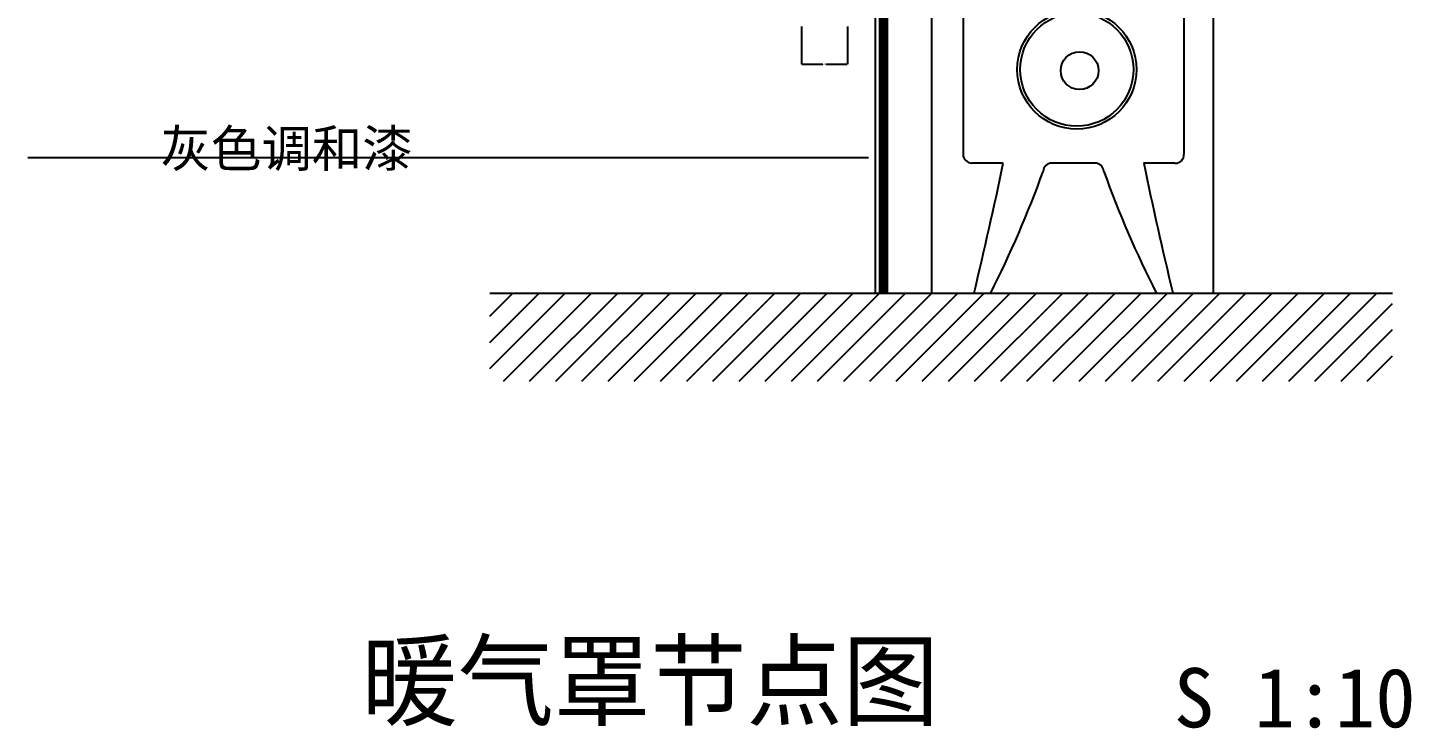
# Model space of a CAD drawing. Header units: metres. Extents: x 277038 to 277981, y -2099 to -699.
# Drawn here: x 277047 to 277981, y -2099 to -1626 of the extents above; entities that cross this region are included whole.
import ezdxf

# ---------------------------------------------------------------- set-up
doc = ezdxf.new("R2010")
doc.units = ezdxf.units.M
for name, color, linetype in [('10', 8, 'Continuous'), ('15', 2, 'Continuous'), ('17', 1, 'Continuous'), ('3', 2, 'Continuous'), ('7', 7, 'Continuous'), ('8', 7, 'Continuous')]:
    doc.layers.add(name, color=color, linetype=linetype)
doc.dimstyles.get("Standard").update_dxf_attribs({"dimtxt": 2.5, "dimasz": 2.5, "dimexe": 1.25, "dimexo": 0.625, "dimtad": 1, "dimcen": 2.5, "dimazin": 3, "dimtfac": 1, "dimtmove": 0, "dimatfit": 3})

# ---------------------------------------------------------------- blocks, each defined once
blk = doc.blocks.new('_CLOSEDFILLED')
at = {"color": 0, "linetype": 'BYBLOCK'}
blk.add_solid([(-1, 0.2), (0, 0), (-1, -0.2)], dxfattribs=at)
blk = doc.blocks.new('*D2')
for p, q in [((277569.13, -1625.45), (277569.13, -1650.82)), ((277600.13, -1625.45), (277600.13, -1650.82)), ((277569.38, -1650.82), (277583.63, -1650.82)), ((277585.63, -1650.82), (277599.88, -1650.82))]:
    blk.add_line(p, q)
at = {"layer": 'Defpoints'}
for p in [(277569.13, -1625.45), (277600.13, -1625.45), (277569.13, -1650.82)]:
    blk.add_point(p, dxfattribs=at)
at = {"layer": '7', "xscale": 0.25, "yscale": 0.25, "rotation": 180}
blk.add_blockref('_CLOSEDFILLED', (277569.13, -1650.82), dxfattribs=at)
at = {"layer": '7', "xscale": 0.25, "yscale": 0.25}
blk.add_blockref('_CLOSEDFILLED', (277600.13, -1650.82), dxfattribs=at)
at = {"layer": '7', "insert": (277584.63, -1650.82), "char_height": 1, "attachment_point": 5}
blk.add_mtext('30', dxfattribs=at)

msp = doc.modelspace()

# ---------------------------------------------------------------- linework, layer by layer
at = {"layer": '10'}
for p, q in [((277623, -1805.45), (277623, -1579.11)), ((277624.25, -1805.45), (277624.25, -1579.09)), ((277625.5, -1805.45), (277625.5, -1578.93)), ((277626.75, -1805.45), (277626.75, -1578.78)), ((277624.25, -1628.03), (277623, -1626.78)), ((277627.13, -1630.91), (277626.75, -1630.53)), ((277623, -1696.78), (277622.13, -1695.91)), ((277625.5, -1694.28), (277624.25, -1693.03)), ((277626.75, -1700.53), (277625.5, -1699.28)), ((277624.25, -1703.03), (277623, -1701.78)), ((277625.5, -1709.28), (277624.25, -1708.03)), ((277627.13, -1705.91), (277626.75, -1705.53)), ((277623, -1711.78), (277622.13, -1710.91)), ((277624.25, -1718.03), (277623, -1716.78)), ((277626.75, -1715.53), (277625.5, -1714.28)), ((277623, -1726.78), (277622.13, -1725.91)), ((277625.5, -1724.28), (277624.25, -1723.03)), ((277627.13, -1720.91), (277626.75, -1720.53)), ((277627.13, -1765.91), (277626.75, -1765.53)), ((277623, -1771.78), (277622.13, -1770.91)), ((277625.5, -1769.28), (277624.25, -1768.03)), ((277626.75, -1775.53), (277625.5, -1774.28)), ((277624.25, -1778.03), (277623, -1776.78)), ((277625.5, -1784.28), (277624.25, -1783.03)), ((277627.13, -1780.91), (277626.75, -1780.53)), ((277623, -1786.78), (277622.13, -1785.91)), ((277624.25, -1793.03), (277623, -1791.78)), ((277626.75, -1790.53), (277625.5, -1789.28)), ((277623, -1801.78), (277622.13, -1800.91)), ((277625.5, -1799.28), (277624.25, -1798.03)), ((277627.13, -1795.91), (277626.75, -1795.53)), ((277358.6, -1820.9), (277374.05, -1805.45)), ((277358.6, -1838.57), (277391.73, -1805.45)), ((277358.6, -1856.25), (277409.4, -1805.45)), ((277367.83, -1864.7), (277427.08, -1805.45)), ((277385.51, -1864.7), (277444.76, -1805.45)), ((277403.19, -1864.7), (277462.44, -1805.45)), ((277420.87, -1864.7), (277480.12, -1805.45)), ((277438.54, -1864.7), (277497.79, -1805.45)), ((277456.22, -1864.7), (277515.47, -1805.45)), ((277473.9, -1864.7), (277533.15, -1805.45)), ((277491.58, -1864.7), (277550.83, -1805.45)), ((277509.25, -1864.7), (277568.5, -1805.45)), ((277526.93, -1864.7), (277586.18, -1805.45)), ((277544.61, -1864.7), (277603.86, -1805.45)), ((277562.29, -1864.7), (277621.54, -1805.45)), ((277579.97, -1864.7), (277639.21, -1805.45)), ((277597.64, -1864.7), (277656.89, -1805.45)), ((277615.32, -1864.7), (277674.57, -1805.45)), ((277626.66, -1805.45), (277625.5, -1804.28)), ((277633, -1864.7), (277692.25, -1805.45)), ((277650.68, -1864.7), (277709.92, -1805.45)), ((277668.35, -1864.7), (277727.6, -1805.45)), ((277686.03, -1864.7), (277745.28, -1805.45)), ((277703.71, -1864.7), (277762.96, -1805.45)), ((277721.39, -1864.7), (277780.64, -1805.45)), ((277739.06, -1864.7), (277798.31, -1805.45)), ((277756.74, -1864.7), (277815.99, -1805.45)), ((277774.42, -1864.7), (277833.67, -1805.45)), ((277792.1, -1864.7), (277851.35, -1805.45)), ((277809.77, -1864.7), (277869.02, -1805.45)), ((277827.45, -1864.7), (277886.7, -1805.45)), ((277845.13, -1864.7), (277904.38, -1805.45)), ((277862.81, -1864.7), (277922.06, -1805.45)), ((277880.49, -1864.7), (277939.73, -1805.45)), ((277898.16, -1864.7), (277957.41, -1805.45)), ((277915.84, -1864.7), (277968.3, -1812.23)), ((277933.52, -1864.7), (277968.3, -1829.91)), ((277951.2, -1864.7), (277968.3, -1847.59))]:
    msp.add_line(p, q, dxfattribs=at)
at = {"layer": '15'}
msp.add_line((277968.3, -1805.45), (277358.6, -1805.45), dxfattribs=at)
at = {"layer": '17'}
for p, q in [((277657.13, -1805.45), (277657.13, -925.45)), ((277827.52, -1064.45), (277827.34, -1711.55)), ((277678.25, -1078.27), (277678.25, -1711.55)), ((277619.13, -1805.45), (277619.13, -1579.11)), ((277622.13, -1805.45), (277622.13, -1579.11)), ((277627.13, -1805.45), (277627.13, -1578.73)), ((277705.4, -1717.55), (277684.25, -1717.55)), ((277767.33, -1717.55), (277738.25, -1717.55)), ((277821.34, -1717.55), (277800.19, -1717.55))]:
    msp.add_line(p, q, dxfattribs=at)
for centre, radius in [((277755.05, -1654.39), 40.24), ((277755.05, -1654.39), 38.24), ((277756.96, -1655.16), 12.75)]:
    msp.add_circle(centre, radius, dxfattribs=at)
for centre, radius, start, end in [((277684.25, -1711.55), 6, 180, 270), ((274616.51, -1068.9), 3156.26, 346.51, 348.14), ((277738.25, -1723.55), 6, 90, 175.84), ((277767.33, -1723.55), 6, 4.16, 90), ((280889.08, -1068.9), 3156.26, 191.86, 193.49), ((277821.71, -1711.92), 5.64, 266.18, 3.81), ((277071.17, -1486.45), 702.19, 332.98, 340.3), ((278434.42, -1486.45), 702.19, 199.7, 207.02)]:
    msp.add_arc(centre, radius, start, end, dxfattribs=at)
at = {"layer": '3'}
msp.add_line((277847.46, -1805.45), (277847.46, -699.01), dxfattribs=at)

# ---------------------------------------------------------------- texts
at = {"insert": (277136.15, -1695.18), "char_height": 25, "attachment_point": 1}
msp.add_mtext('\\f幼圆|b0|i0|c134|p49;灰色调和漆', dxfattribs=at)
at = {"layer": '8'}
for s, height, p in [('暖气罩节点图', 50, (277271.98, -2091.98)), ('S 1:10', 40, (277820.57, -2098.37))]:
    msp.add_text(s, height=height, dxfattribs=at).set_placement(p)

# ---------------------------------------------------------------- dimensions: what is measured, and where the dimension line sits
at = {"layer": '7'}
dim = msp.add_linear_dim(base=(277569.13, -1650.82), p1=(277569.13, -1625.45), p2=(277600.13, -1625.45), text='30', dimstyle='Standard', dxfattribs=at)
dim.commit()
dim.dimension.update_dxf_attribs({"geometry": '*D2', "text_midpoint": (277584.63, -1650.82)})

# ---------------------------------------------------------------- leaders
msp.add_leader([(277614.37, -1714.1), (277046.55, -1714.1)], dimstyle='Standard', dxfattribs=at)

doc.saveas('drawing.dxf')
